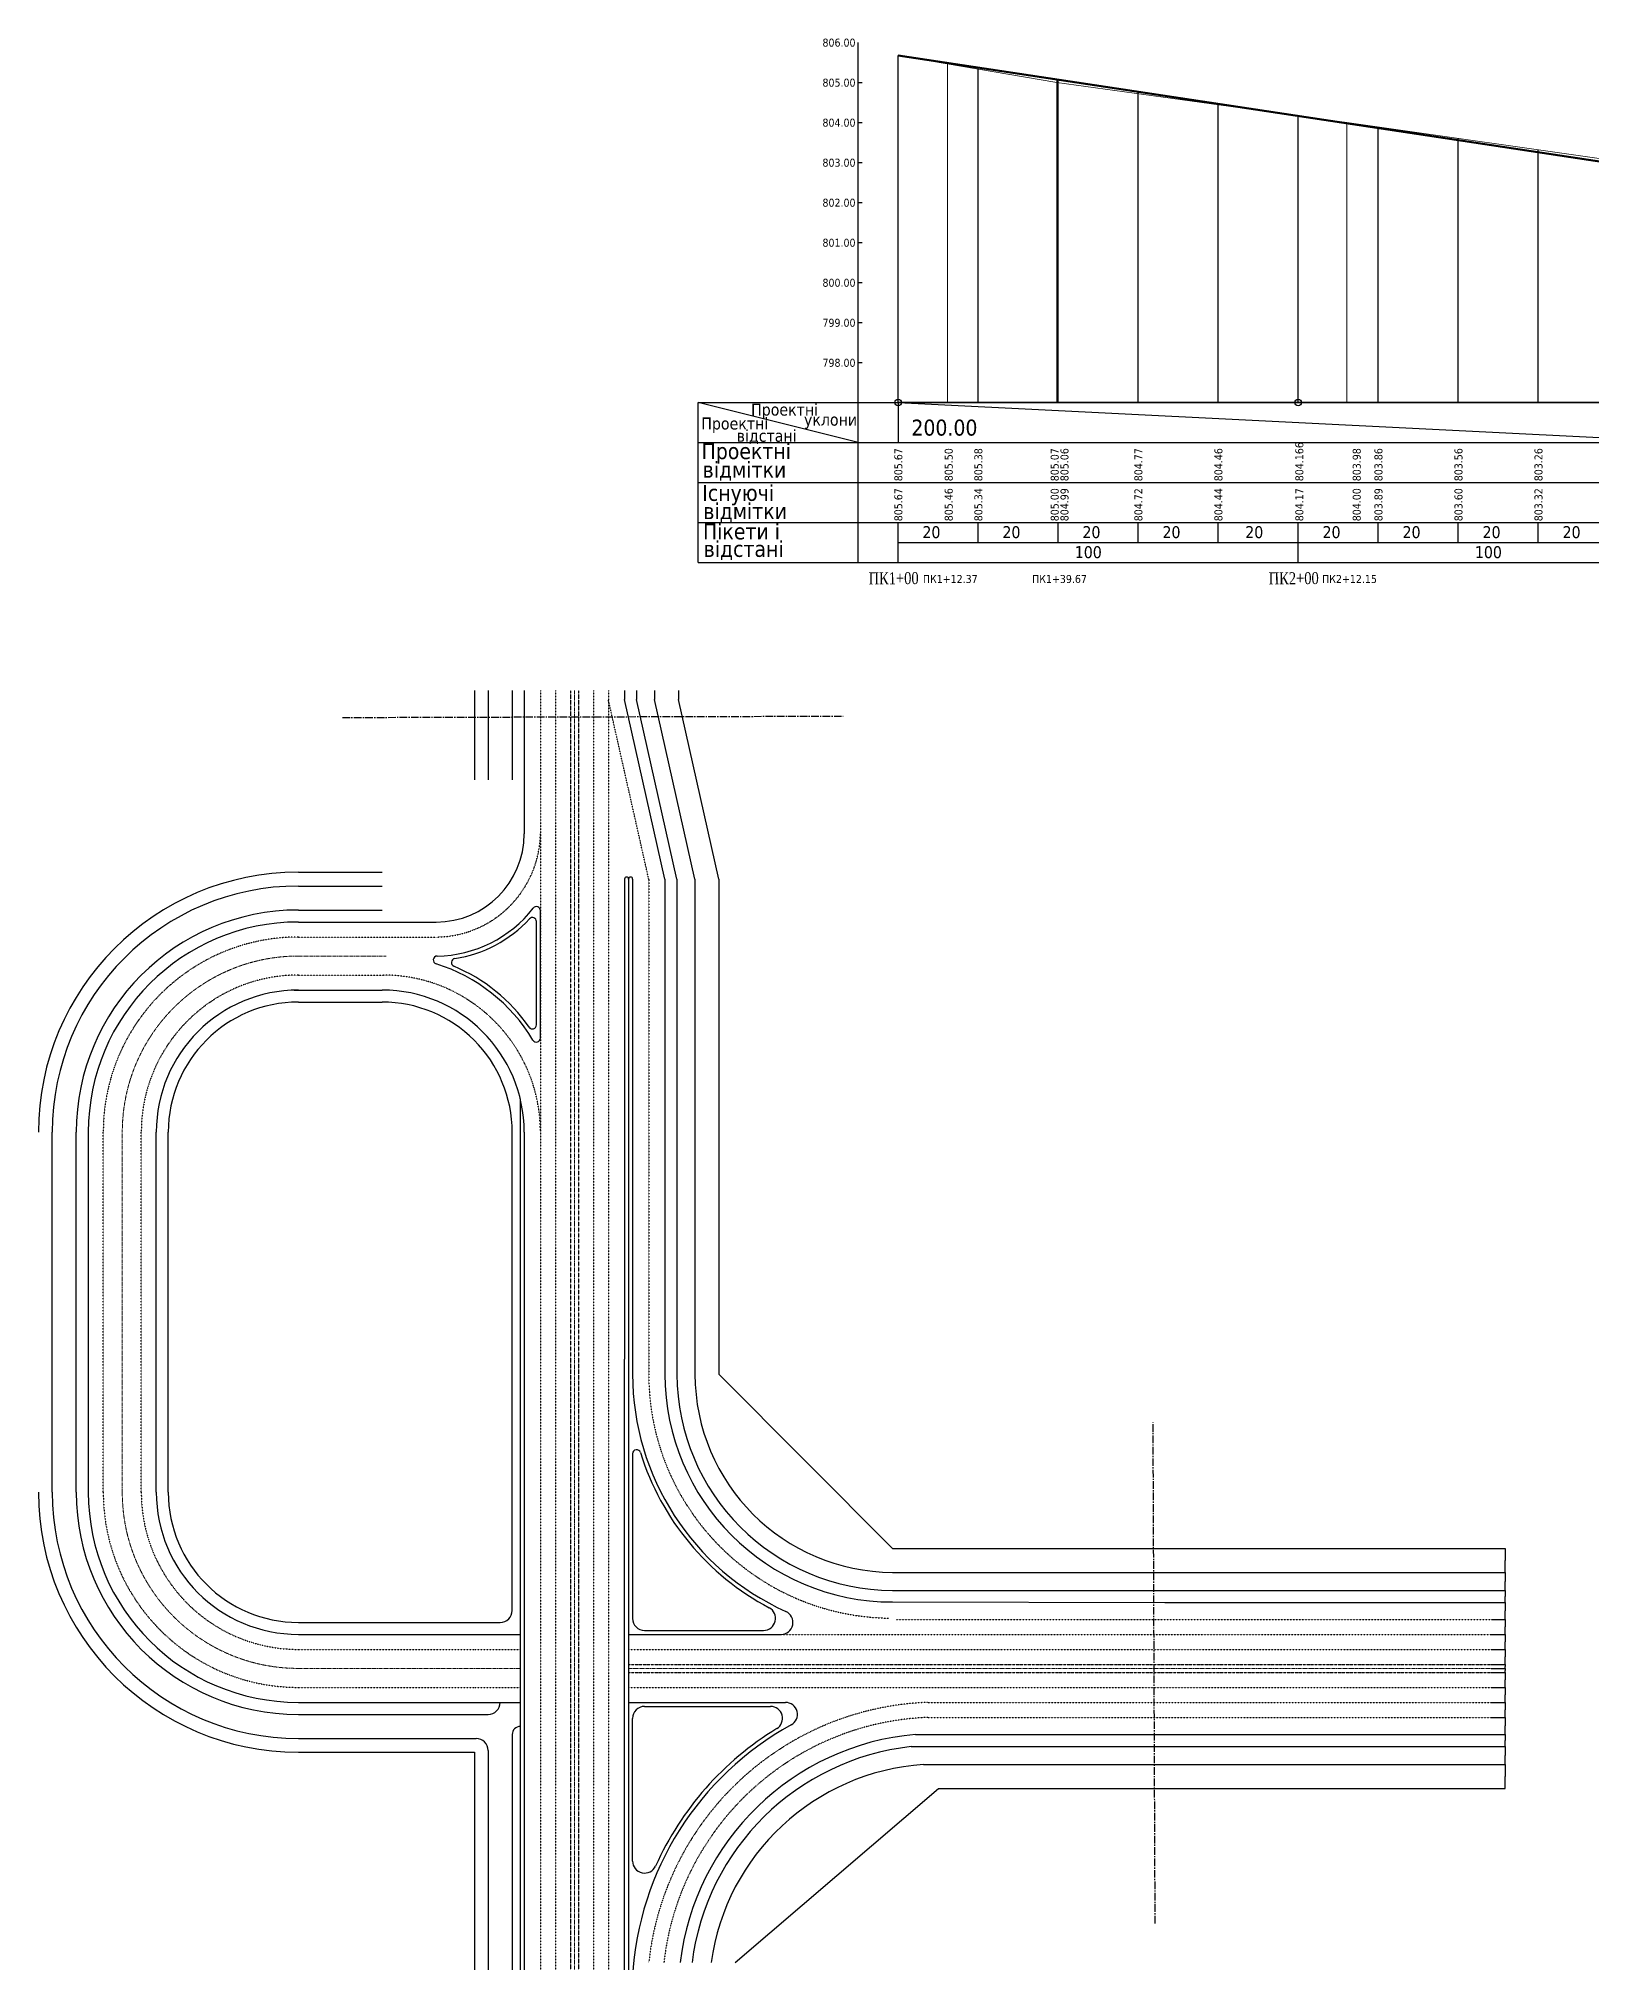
# Model space of a CAD drawing. Header units: millimetres. Extents: x -492806 to 8131902, y -181351 to 2373952.
# Drawn here: x 2627457 to 3015630, y 249010 to 729793 of the extents above; entities that cross this region are included whole.
import ezdxf

# ---------------------------------------------------------------- set-up
doc = ezdxf.new("R2010")
doc.units = ezdxf.units.MM
doc.header["$LTSCALE"] = 50
doc.linetypes.add('ACAD_ISO03W100', pattern=[30, 12, -18])
doc.linetypes.add('CENTER2', pattern=[28.575, 19.05, -3.175, 3.175, -3.175])
for name, color, linetype in [('1-3 2-х уровн развязка-C-ROAD-TEXT', 1, 'Continuous'), ('Абсолютные высоты', 50, 'Continuous'), ('край проїзжої частини і тротуарів', 150, 'Continuous'), ('Отмостка', 7, 'Continuous'), ('Полоси руху', 2, 'ACAD_ISO03W100')]:
    doc.layers.add(name, color=color, linetype=linetype)
for name, color, linetype, lineweight in [('Оси магистралей', 1, 'CENTER2', 9), ('проектні', 82, 'Continuous', 50), ('Червоні лінії', 1, 'Continuous', 30), ('існуючі', 170, 'Continuous', 15)]:
    doc.layers.add(name, color=color, linetype=linetype, lineweight=lineweight)
doc.styles.get("Standard").update_dxf_attribs({"font": 'tahoma.ttf'})
doc.styles.add('СПДС_BOLD', font='times.ttf', dxfattribs={"width": 0.8})
doc.dimstyles.get("Standard").update_dxf_attribs({"dimtxt": 0.18, "dimasz": 0.18, "dimexe": 0.18, "dimexo": 0.0625, "dimgap": 0.09, "dimtad": 0, "dimtih": 1, "dimtoh": 1, "dimdec": 4, "dimzin": 0, "dimdsep": 46, "dimtxsty": 'Standard', "dimcen": 0.09, "dimadec": 0, "dimazin": 0, "dimtfac": 1, "dimtdec": 4, "dimtofl": 0, "dimtmove": 0, "dimatfit": 3, "dimfxl": 1, "dimtolj": 1, "dimtzin": 0, "dimarcsym": 0})

# ---------------------------------------------------------------- blocks, each defined once
blk = doc.blocks.new('*D341')
at = {"layer": 'Defpoints', "color": 0, "transparency": 16777216}
for p in [(2990611, 352503), (2990611, 346503), (2994049, 346503)]:
    blk.add_point(p, dxfattribs=at)
at = {"layer": 'край проїзжої частини і тротуарів', "color": 0, "lineweight": -2, "transparency": 16777216}
for p, q in [((2990611, 352503), (2994049, 352503)), ((2994049, 352502), (2994049, 349503)), ((2990611, 346503), (2994049, 346503)), ((2994049, 346503), (2994049, 349502))]:
    blk.add_line(p, q, dxfattribs=at)
at = {"layer": 'край проїзжої частини і тротуарів', "color": 0, "transparency": 16777216}
for points in [[(2994049, 352502), (2994049, 352502), (2994049, 352503)], [(2994049, 346503), (2994049, 346503), (2994049, 346503)]]:
    blk.add_solid(points, dxfattribs=at)
at = {"layer": 'край проїзжої частини і тротуарів', "color": 0, "transparency": 16777216, "insert": (2994049, 349503), "char_height": 1, "attachment_point": 5}
blk.add_mtext('\\A1;6000.00', dxfattribs=at)
blk = doc.blocks.new('*D342')
at = {"layer": 'Defpoints', "color": 0, "transparency": 16777216}
for p in [(2990611, 346503), (2990611, 342003), (2994049, 342003)]:
    blk.add_point(p, dxfattribs=at)
at = {"layer": 'край проїзжої частини і тротуарів', "color": 0, "lineweight": -2, "transparency": 16777216}
for p, q in [((2990611, 346503), (2994049, 346503)), ((2994049, 346502), (2994049, 344253)), ((2990611, 342003), (2994049, 342003)), ((2994049, 342003), (2994049, 344252))]:
    blk.add_line(p, q, dxfattribs=at)
at = {"layer": 'край проїзжої частини і тротуарів', "color": 0, "transparency": 16777216}
for points in [[(2994049, 346502), (2994049, 346502), (2994049, 346503)], [(2994049, 342003), (2994049, 342003), (2994049, 342003)]]:
    blk.add_solid(points, dxfattribs=at)
at = {"layer": 'край проїзжої частини і тротуарів', "color": 0, "transparency": 16777216, "insert": (2994049, 344253), "char_height": 1, "attachment_point": 5}
blk.add_mtext('\\A1;4500.00', dxfattribs=at)
blk = doc.blocks.new('*D343')
at = {"layer": 'Defpoints', "color": 0, "transparency": 16777216}
for p in [(2990611, 342003), (2990611, 339003), (2994049, 339003)]:
    blk.add_point(p, dxfattribs=at)
at = {"layer": 'край проїзжої частини і тротуарів', "color": 0, "lineweight": -2, "transparency": 16777216}
for p, q in [((2990611, 342003), (2994049, 342003)), ((2994049, 342002), (2994049, 340503)), ((2990611, 339003), (2994049, 339003)), ((2994049, 339003), (2994049, 340502))]:
    blk.add_line(p, q, dxfattribs=at)
at = {"layer": 'край проїзжої частини і тротуарів', "color": 0, "transparency": 16777216}
for points in [[(2994049, 342002), (2994049, 342002), (2994049, 342003)], [(2994049, 339003), (2994049, 339003), (2994049, 339003)]]:
    blk.add_solid(points, dxfattribs=at)
at = {"layer": 'край проїзжої частини і тротуарів', "color": 0, "transparency": 16777216, "insert": (2994049, 340503), "char_height": 1, "attachment_point": 5}
blk.add_mtext('\\A1;3000.00', dxfattribs=at)
blk = doc.blocks.new('*D344')
at = {"layer": 'Defpoints', "color": 0, "transparency": 16777216}
for p in [(2990611, 339003), (2990611, 334753), (2994049, 334753)]:
    blk.add_point(p, dxfattribs=at)
at = {"layer": 'край проїзжої частини і тротуарів', "color": 0, "lineweight": -2, "transparency": 16777216}
for p, q in [((2990611, 339003), (2994049, 339003)), ((2994049, 339002), (2994049, 336878)), ((2994049, 334753), (2994049, 336877)), ((2990611, 334753), (2994049, 334753))]:
    blk.add_line(p, q, dxfattribs=at)
at = {"layer": 'край проїзжої частини і тротуарів', "color": 0, "transparency": 16777216}
for points in [[(2994049, 339002), (2994049, 339002), (2994049, 339003)], [(2994049, 334753), (2994049, 334753), (2994049, 334753)]]:
    blk.add_solid(points, dxfattribs=at)
at = {"layer": 'край проїзжої частини і тротуарів', "color": 0, "transparency": 16777216, "insert": (2994049, 336878), "char_height": 1, "attachment_point": 5}
blk.add_mtext('\\A1;4250.00', dxfattribs=at)
blk = doc.blocks.new('*D345')
at = {"layer": 'Defpoints', "color": 0, "transparency": 16777216}
for p in [(2990611, 334753), (2990611, 331003), (2994049, 331003)]:
    blk.add_point(p, dxfattribs=at)
at = {"layer": 'край проїзжої частини і тротуарів', "color": 0, "lineweight": -2, "transparency": 16777216}
for p, q in [((2990611, 334753), (2994049, 334753)), ((2994049, 334752), (2994049, 332878)), ((2994049, 331003), (2994049, 332877)), ((2990611, 331003), (2994049, 331003))]:
    blk.add_line(p, q, dxfattribs=at)
at = {"layer": 'край проїзжої частини і тротуарів', "color": 0, "transparency": 16777216}
for points in [[(2994049, 334752), (2994049, 334752), (2994049, 334753)], [(2994049, 331003), (2994049, 331003), (2994049, 331003)]]:
    blk.add_solid(points, dxfattribs=at)
at = {"layer": 'край проїзжої частини і тротуарів', "color": 0, "transparency": 16777216, "insert": (2994049, 332878), "char_height": 1, "attachment_point": 5}
blk.add_mtext('\\A1;3750.00', dxfattribs=at)
blk = doc.blocks.new('*D346')
at = {"layer": 'Defpoints', "color": 0, "transparency": 16777216}
for p in [(2990611, 331003), (2990611, 327253), (2994049, 327253)]:
    blk.add_point(p, dxfattribs=at)
at = {"layer": 'край проїзжої частини і тротуарів', "color": 0, "lineweight": -2, "transparency": 16777216}
for p, q in [((2990611, 331003), (2994049, 331003)), ((2990611, 327253), (2994049, 327253)), ((2994049, 331002), (2994049, 329128)), ((2994049, 327253), (2994049, 329127))]:
    blk.add_line(p, q, dxfattribs=at)
at = {"layer": 'край проїзжої частини і тротуарів', "color": 0, "transparency": 16777216}
for points in [[(2994049, 331002), (2994049, 331002), (2994049, 331003)], [(2994049, 327253), (2994049, 327253), (2994049, 327253)]]:
    blk.add_solid(points, dxfattribs=at)
at = {"layer": 'край проїзжої частини і тротуарів', "color": 0, "transparency": 16777216, "insert": (2994049, 329128), "char_height": 1, "attachment_point": 5}
blk.add_mtext('\\A1;3750.00', dxfattribs=at)
blk = doc.blocks.new('*D347')
at = {"layer": 'Defpoints', "color": 0, "transparency": 16777216}
for p in [(2990611, 327253), (2990611, 323503), (2994049, 323503)]:
    blk.add_point(p, dxfattribs=at)
at = {"layer": 'край проїзжої частини і тротуарів', "color": 0, "lineweight": -2, "transparency": 16777216}
for p, q in [((2990611, 327253), (2994049, 327253)), ((2994049, 327252), (2994049, 325378)), ((2990611, 323503), (2994049, 323503)), ((2994049, 323503), (2994049, 325377))]:
    blk.add_line(p, q, dxfattribs=at)
at = {"layer": 'край проїзжої частини і тротуарів', "color": 0, "transparency": 16777216}
for points in [[(2994049, 327252), (2994049, 327252), (2994049, 327253)], [(2994049, 323503), (2994049, 323503), (2994049, 323503)]]:
    blk.add_solid(points, dxfattribs=at)
at = {"layer": 'край проїзжої частини і тротуарів', "color": 0, "transparency": 16777216, "insert": (2994049, 325378), "char_height": 1, "attachment_point": 5}
blk.add_mtext('\\A1;3750.00', dxfattribs=at)
blk = doc.blocks.new('*D348')
at = {"layer": 'Defpoints', "color": 0, "transparency": 16777216}
for p in [(2990525, 322506), (2990611, 323503), (2994049, 322506)]:
    blk.add_point(p, dxfattribs=at)
at = {"layer": 'край проїзжої частини і тротуарів', "color": 0, "lineweight": -2, "transparency": 16777216}
for p, q in [((2990525, 322506), (2994049, 322506)), ((2990611, 323503), (2994049, 323503)), ((2994049, 323502), (2994049, 323005)), ((2994049, 322506), (2994049, 323004))]:
    blk.add_line(p, q, dxfattribs=at)
at = {"layer": 'край проїзжої частини і тротуарів', "color": 0, "transparency": 16777216}
for points in [[(2994049, 323502), (2994049, 323502), (2994049, 323503)], [(2994049, 322506), (2994049, 322506), (2994049, 322506)]]:
    blk.add_solid(points, dxfattribs=at)
at = {"layer": 'край проїзжої частини і тротуарів', "color": 0, "transparency": 16777216, "insert": (2994049, 323004), "char_height": 1, "attachment_point": 5}
blk.add_mtext('\\A1;996.4', dxfattribs=at)
blk = doc.blocks.new('*D349')
at = {"layer": 'Defpoints', "color": 0, "transparency": 16777216}
for p in [(2990525, 322506), (2990611, 321510), (2994049, 321510)]:
    blk.add_point(p, dxfattribs=at)
at = {"layer": 'край проїзжої частини і тротуарів', "color": 0, "lineweight": -2, "transparency": 16777216}
for p, q in [((2990525, 322506), (2994049, 322506)), ((2994049, 322506), (2994049, 322009)), ((2990611, 321510), (2994049, 321510)), ((2994049, 321510), (2994049, 322007))]:
    blk.add_line(p, q, dxfattribs=at)
at = {"layer": 'край проїзжої частини і тротуарів', "color": 0, "transparency": 16777216}
for points in [[(2994049, 322506), (2994049, 322506), (2994049, 322506)], [(2994049, 321510), (2994049, 321510), (2994049, 321510)]]:
    blk.add_solid(points, dxfattribs=at)
at = {"layer": 'край проїзжої частини і тротуарів', "color": 0, "transparency": 16777216, "insert": (2994049, 322008), "char_height": 1, "attachment_point": 5}
blk.add_mtext('\\A1;996.4', dxfattribs=at)
blk = doc.blocks.new('*D350')
at = {"layer": 'Defpoints', "color": 0, "transparency": 16777216}
for p in [(2990611, 321510), (2990611, 317760), (2994049, 317760)]:
    blk.add_point(p, dxfattribs=at)
at = {"layer": 'край проїзжої частини і тротуарів', "color": 0, "lineweight": -2, "transparency": 16777216}
for p, q in [((2990611, 321510), (2994049, 321510)), ((2990611, 317760), (2994049, 317760)), ((2994049, 321510), (2994049, 319635)), ((2994049, 317760), (2994049, 319634))]:
    blk.add_line(p, q, dxfattribs=at)
at = {"layer": 'край проїзжої частини і тротуарів', "color": 0, "transparency": 16777216}
for points in [[(2994049, 321510), (2994049, 321510), (2994049, 321510)], [(2994049, 317760), (2994049, 317760), (2994049, 317760)]]:
    blk.add_solid(points, dxfattribs=at)
at = {"layer": 'край проїзжої частини і тротуарів', "color": 0, "transparency": 16777216, "insert": (2994049, 319635), "char_height": 1, "attachment_point": 5}
blk.add_mtext('\\A1;3750.00', dxfattribs=at)
blk = doc.blocks.new('*D351')
at = {"layer": 'Defpoints', "color": 0, "transparency": 16777216}
for p in [(2990611, 317760), (2990611, 314010), (2994049, 314010)]:
    blk.add_point(p, dxfattribs=at)
at = {"layer": 'край проїзжої частини і тротуарів', "color": 0, "lineweight": -2, "transparency": 16777216}
for p, q in [((2990611, 317760), (2994049, 317760)), ((2994049, 317760), (2994049, 315885)), ((2990611, 314010), (2994049, 314010)), ((2994049, 314010), (2994049, 315884))]:
    blk.add_line(p, q, dxfattribs=at)
at = {"layer": 'край проїзжої частини і тротуарів', "color": 0, "transparency": 16777216}
for points in [[(2994049, 317760), (2994049, 317760), (2994049, 317760)], [(2994049, 314010), (2994049, 314010), (2994049, 314010)]]:
    blk.add_solid(points, dxfattribs=at)
at = {"layer": 'край проїзжої частини і тротуарів', "color": 0, "transparency": 16777216, "insert": (2994049, 315885), "char_height": 1, "attachment_point": 5}
blk.add_mtext('\\A1;3750.00', dxfattribs=at)
blk = doc.blocks.new('*D352')
at = {"layer": 'Defpoints', "color": 0, "transparency": 16777216}
for p in [(2990611, 314010), (2990611, 310260), (2994049, 310260)]:
    blk.add_point(p, dxfattribs=at)
at = {"layer": 'край проїзжої частини і тротуарів', "color": 0, "lineweight": -2, "transparency": 16777216}
for p, q in [((2990611, 314010), (2994049, 314010)), ((2994049, 314010), (2994049, 312135)), ((2990611, 310260), (2994049, 310260)), ((2994049, 310260), (2994049, 312134))]:
    blk.add_line(p, q, dxfattribs=at)
at = {"layer": 'край проїзжої частини і тротуарів', "color": 0, "transparency": 16777216}
for points in [[(2994049, 314010), (2994049, 314010), (2994049, 314010)], [(2994049, 310260), (2994049, 310260), (2994049, 310260)]]:
    blk.add_solid(points, dxfattribs=at)
at = {"layer": 'край проїзжої частини і тротуарів', "color": 0, "transparency": 16777216, "insert": (2994049, 312135), "char_height": 1, "attachment_point": 5}
blk.add_mtext('\\A1;3750.00', dxfattribs=at)
blk = doc.blocks.new('*D353')
at = {"layer": 'Defpoints', "color": 0, "transparency": 16777216}
for p in [(2990611, 310260), (2990611, 306010), (2994049, 306010)]:
    blk.add_point(p, dxfattribs=at)
at = {"layer": 'край проїзжої частини і тротуарів', "color": 0, "lineweight": -2, "transparency": 16777216}
for p, q in [((2990611, 310260), (2994049, 310260)), ((2994049, 310260), (2994049, 308135)), ((2994049, 306010), (2994049, 308134)), ((2990611, 306010), (2994049, 306010))]:
    blk.add_line(p, q, dxfattribs=at)
at = {"layer": 'край проїзжої частини і тротуарів', "color": 0, "transparency": 16777216}
for points in [[(2994049, 310260), (2994049, 310260), (2994049, 310260)], [(2994049, 306010), (2994049, 306010), (2994049, 306010)]]:
    blk.add_solid(points, dxfattribs=at)
at = {"layer": 'край проїзжої частини і тротуарів', "color": 0, "transparency": 16777216, "insert": (2994049, 308135), "char_height": 1, "attachment_point": 5}
blk.add_mtext('\\A1;4250.00', dxfattribs=at)
blk = doc.blocks.new('*D354')
at = {"layer": 'Defpoints', "color": 0, "transparency": 16777216}
for p in [(2990611, 306010), (2990611, 303010), (2994049, 303010)]:
    blk.add_point(p, dxfattribs=at)
at = {"layer": 'край проїзжої частини і тротуарів', "color": 0, "lineweight": -2, "transparency": 16777216}
for p, q in [((2990611, 306010), (2994049, 306010)), ((2990611, 303010), (2994049, 303010)), ((2994049, 306010), (2994049, 304510)), ((2994049, 303010), (2994049, 304509))]:
    blk.add_line(p, q, dxfattribs=at)
at = {"layer": 'край проїзжої частини і тротуарів', "color": 0, "transparency": 16777216}
for points in [[(2994049, 306010), (2994049, 306010), (2994049, 306010)], [(2994049, 303010), (2994049, 303010), (2994049, 303010)]]:
    blk.add_solid(points, dxfattribs=at)
at = {"layer": 'край проїзжої частини і тротуарів', "color": 0, "transparency": 16777216, "insert": (2994049, 304510), "char_height": 1, "attachment_point": 5}
blk.add_mtext('\\A1;3000.00', dxfattribs=at)
blk = doc.blocks.new('*D355')
at = {"layer": 'Defpoints', "color": 0, "transparency": 16777216}
for p in [(2990611, 303010), (2990611, 298510), (2994049, 298510)]:
    blk.add_point(p, dxfattribs=at)
at = {"layer": 'край проїзжої частини і тротуарів', "color": 0, "lineweight": -2, "transparency": 16777216}
for p, q in [((2990611, 303010), (2994049, 303010)), ((2994049, 303010), (2994049, 300760)), ((2990611, 298510), (2994049, 298510)), ((2994049, 298510), (2994049, 300759))]:
    blk.add_line(p, q, dxfattribs=at)
at = {"layer": 'край проїзжої частини і тротуарів', "color": 0, "transparency": 16777216}
for points in [[(2994049, 303010), (2994049, 303010), (2994049, 303010)], [(2994049, 298510), (2994049, 298510), (2994049, 298510)]]:
    blk.add_solid(points, dxfattribs=at)
at = {"layer": 'край проїзжої частини і тротуарів', "color": 0, "transparency": 16777216, "insert": (2994049, 300760), "char_height": 1, "attachment_point": 5}
blk.add_mtext('\\A1;4500.00', dxfattribs=at)
blk = doc.blocks.new('*D356')
at = {"layer": 'Defpoints', "color": 0, "transparency": 16777216}
for p in [(2990611, 298510), (2990611, 292510), (2994049, 292510)]:
    blk.add_point(p, dxfattribs=at)
at = {"layer": 'край проїзжої частини і тротуарів', "color": 0, "lineweight": -2, "transparency": 16777216}
for p, q in [((2990611, 298510), (2994049, 298510)), ((2994049, 298510), (2994049, 295510)), ((2994049, 292510), (2994049, 295509)), ((2990611, 292510), (2994049, 292510))]:
    blk.add_line(p, q, dxfattribs=at)
at = {"layer": 'край проїзжої частини і тротуарів', "color": 0, "transparency": 16777216}
for points in [[(2994049, 298510), (2994049, 298510), (2994049, 298510)], [(2994049, 292510), (2994049, 292510), (2994049, 292510)]]:
    blk.add_solid(points, dxfattribs=at)
at = {"layer": 'край проїзжої частини і тротуарів', "color": 0, "transparency": 16777216, "insert": (2994049, 295510), "char_height": 1, "attachment_point": 5}
blk.add_mtext('\\A1;6000.00', dxfattribs=at)

msp = doc.modelspace()

# ---------------------------------------------------------------- linework, layer by layer
for p, q in [((2832310.295, 598817.528), (2832310.295, 728817.528)), ((2842310.295, 638817.528), (2842310.295, 725546.423)), ((2862310.295, 638817.528), (2862310.295, 722527.012)), ((2862310.295, 638817.528), (2862310.295, 722527.012)), ((2832310.295, 718817.528), (2833310.295, 718817.528)), ((2882310.295, 638817.528), (2882310.295, 719507.6)), ((2902310.295, 638817.528), (2902310.295, 716488.188)), ((2922310.295, 638817.528), (2922310.295, 713468.776)), ((2832310.295, 708817.528), (2833310.295, 708817.528)), ((2942310.295, 638817.528), (2942310.295, 710494.151)), ((2942310.295, 638817.528), (2942310.295, 710494.151)), ((2962310.295, 638817.528), (2962310.295, 707697.533)), ((2962310.295, 638817.528), (2962310.295, 707697.533)), ((2982310.295, 638817.528), (2982310.295, 704843.293)), ((3002310.295, 638817.528), (3002310.295, 701989.053)), ((3002310.295, 638817.528), (3002310.295, 701989.053)), ((2832310.295, 698817.528), (2833310.295, 698817.528)), ((2832310.295, 688817.528), (2833310.295, 688817.528)), ((2832310.295, 678817.528), (2833310.295, 678817.528)), ((2832310.295, 668817.528), (2833310.295, 668817.528)), ((2832310.295, 658817.528), (2833310.295, 658817.528)), ((2832310.295, 648817.528), (2833310.295, 648817.528)), ((2792310.295, 638817.528), (3402310.295, 638817.528)), ((2792310.295, 598817.528), (2792310.295, 638817.528)), ((2832310.295, 628817.528), (2792310.295, 638817.528)), ((3442310.295, 638817.528), (2842310.295, 638817.528)), ((2842310.295, 638817.528), (3042310.295, 628817.528)), ((2792310.295, 628817.528), (3442310.295, 628817.528)), ((2792310.295, 618817.528), (3442310.295, 618817.528)), ((2792310.295, 608817.528), (3442310.295, 608817.528)), ((2842310.295, 598817.528), (2842310.295, 608817.528)), ((2862310.295, 603817.528), (2862310.295, 608817.528)), ((2882310.295, 603817.528), (2882310.295, 608817.528)), ((2902310.295, 603817.528), (2902310.295, 608817.528)), ((2922310.295, 603817.528), (2922310.295, 608817.528)), ((2922310.295, 603817.528), (2922310.295, 608817.528)), ((2942310.295, 598817.528), (2942310.295, 608817.528)), ((2962310.295, 603817.528), (2962310.295, 608817.528)), ((2982310.295, 603817.528), (2982310.295, 608817.528)), ((3002310.295, 603817.528), (3002310.295, 608817.528)), ((2842310.295, 603817.528), (3442310.295, 603817.528)), ((2792310.295, 598817.528), (3442310.295, 598817.528))]:
    msp.add_line(p, q)
at = {"layer": '1-3 2-х уровн развязка-C-ROAD-TEXT', "color": 1, "linetype": 'Continuous', "lineweight": -3}
msp.add_line((2842310.295, 638817.528), (2842310.295, 628817.528), dxfattribs=at)
at = {"layer": 'Абсолютные высоты'}
for centre in [(2842310.295, 638817.528), (2942310.295, 638817.528)]:
    msp.add_circle(centre, 828.566, dxfattribs=at)
at = {"layer": 'край проїзжої частини і тротуарів'}
for p, q in [((2739857.427, 566843.769), (2739857.258, 544506.194)), ((2745857.427, 566843.769), (2745857.288, 544506.194)), ((2748857.427, 566843.769), (2748857.427, 531008.367)), ((2773957.427, 566843.769), (2773957.427, 564601.941)), ((2784048.027, 519754.83), (2773957.427, 564601.941)), ((2776957.427, 566843.769), (2776957.427, 564601.941)), ((2787048.027, 519754.83), (2776957.427, 564601.941)), ((2781457.427, 566843.769), (2781457.427, 564601.941)), ((2791548.027, 519754.83), (2781457.427, 564601.941)), ((2773957.427, 519754.83), (2773957.427, 399754.83)), ((2774957.427, 519754.83), (2774957.427, 126671.087)), ((2775957.427, 519754.83), (2775957.427, 396002.56)), ((2775957.427, 519754.83), (2775957.427, 396002.56)), ((2784048.027, 519754.83), (2784048.027, 396002.56)), ((2787048.027, 519754.83), (2787048.027, 396002.56)), ((2791548.027, 519754.83), (2791548.027, 396002.56)), ((2692407.427, 518006.26), (2713357.427, 518006.26)), ((2692407.427, 512006.23), (2713357.427, 512006.23)), ((2752907.427, 480009.976), (2752907.427, 511856.222)), ((2692407.427, 509002.56), (2726861.135, 509008.367)), ((2751907.427, 483288.612), (2751907.427, 509132.666)), ((2691397.381, 492006.298), (2713357.427, 492006.298)), ((2692407.427, 489009.829), (2713357.427, 489009.829)), ((2747873.099, 464808.007), (2747873.099, 332002.56)), ((2630907.327, 366506.194), (2630907.327, 456506.194)), ((2636907.392, 366506.194), (2636907.392, 456506.194)), ((2639907.427, 456506.298), (2639907.427, 366506.194)), ((2656907.427, 366506.194), (2656907.427, 456506.194)), ((2659903.793, 366506.194), (2659903.793, 456506.194)), ((2745857.427, 337002.56), (2745857.427, 456506.292)), ((2748857.427, 456506.298), (2748857.427, 60392.089)), ((2773957.427, 127671.087), (2773957.427, 399754.83)), ((2775957.427, 376148.011), (2775957.427, 335002.56)), ((2840948.027, 339101.13), (2909018.441, 339003.806)), ((2692407.427, 334002.56), (2742857.427, 334002.56)), ((2747873.099, 332002.56), (2747857.427, 60388.984)), ((2778957.427, 332002.56), (2808698.996, 332002.56)), ((2692407.427, 331006.194), (2736407.427, 331002.56)), ((2736407.427, 331002.56), (2747873.042, 331002.56)), ((2742857.427, 331006.23), (2742857.427, 331002.56)), ((2774957.427, 331002.56), (2813028.947, 331002.56)), ((2692407.427, 314009.829), (2736407.427, 314009.829)), ((2736407.427, 314009.829), (2747872.061, 314009.829)), ((2774957.427, 314009.829), (2814139.379, 314009.829)), ((2778957.427, 313009.829), (2810417.689, 313009.829)), ((2692407.427, 311006.159), (2739857.427, 311006.159)), ((2775957.427, 274357.956), (2775957.427, 310009.829)), ((2692407.427, 305006.129), (2736857.427, 305006.129)), ((2745857.427, 306006.159), (2745857.427, -30068.973)), ((2739857.427, 302006.129), (2739857.427, -30068.973))]:
    msp.add_line(p, q, dxfattribs=at)
at = {"layer": 'край проїзжої частини і тротуарів', "ltscale": 0.05}
for p, q in [((2840948.027, 346502.56), (2990610.537, 346502.56)), ((2840948.027, 341998.547), (2990610.537, 342002.56)), ((2909018.441, 339003.806), (2990610.537, 339002.56)), ((2845543.932, 302954.724), (2990610.537, 303009.829)), ((2846675.347, 306009.829), (2990610.537, 306009.829)), ((2848689.388, 298454.681), (2990610.537, 298509.829))]:
    msp.add_line(p, q, dxfattribs=at)
at = {"layer": 'край проїзжої частини і тротуарів'}
for centre, radius, start, end in [((2726857.427, 531008.367), 22000, 270.00965724, 360), ((2774457.427, 519754.83), 500, 0, 180), ((2775457.427, 519754.83), 500, 0, 180), ((2692407.427, 456506.194), 61500.066, 90, 180), ((2692407.427, 456506.194), 55500.036, 90, 180), ((2726642.181, 531527.833), 31020.383, 270.88016734, 322.09554928), ((2726642.181, 531527.833), 32020.383, 278.71947479, 317.29510097), ((2750907.427, 509132.666), 1000, 0, 137.29510097), ((2751907.427, 511856.222), 1000, 0, 142.09554928), ((2692407.427, 456506.194), 52500, 90, 179.99988735), ((2727134.052, 499511.228), 1000, 90.88016734, 252.70549902), ((2714006.182, 457348.236), 43159.471, 30.8758551, 72.70549902), ((2731647.965, 498889.085), 1000, 98.71947479, 247.28989224), ((2714599.372, 458153.299), 43159.471, 34.69405136, 67.28989224), ((2692407.427, 456506.194), 35500, 90, 180), ((2713357.427, 456506.298), 35500, 0, 90), ((2692407.427, 456506.194), 32503.634, 90, 180), ((2713357.427, 456506.298), 32503.531, 359.99999034, 90), ((2750907.427, 483288.612), 1000, 214.69405136, 0), ((2751907.427, 480009.976), 1000, 210.8758551, 0), ((2840957.427, 396002.56), 65000, 180, 245.75037139), ((2840948.027, 396002.56), 56900, 180, 270), ((2841126.048, 396076.299), 54078.071, 180.07812633, 269.81138606), ((2841119.156, 396073.444), 49571.179, 180.08192944, 269.80220451), ((2776957.427, 376148.011), 1000, 17.23770011, 180), ((2840948.027, 396002.56), 66000, 197.23770011, 242.13581691), ((2692407.427, 366506.194), 61500.066, 180, 270), ((2692407.427, 366506.194), 55500.036, 180, 270), ((2692407.427, 366506.194), 52500, 180, 270), ((2692407.427, 366506.194), 35500, 180, 270), ((2692407.427, 366506.194), 32503.634, 180, 270), ((2742857.427, 337002.56), 3000, 270, 0), ((2808698.996, 335002.56), 3000, 270, 62.13581691), ((2813028.947, 334002.56), 3000, 270, 65.75037139), ((2778957.427, 335002.56), 3000, 180, 270), ((2739857.427, 314006.159), 3000, 270, 0), ((2778957.427, 310009.829), 3000, 90, 180), ((2810417.689, 310009.829), 3000, 301.40761806, 90), ((2814139.379, 311009.829), 3000, 298.74352635, 90), ((2747857.427, 306006.159), 2000, 89.55102396, 180), ((2852394.156, 241261.893), 76550, 118.74352635, 176.88269553), ((2736857.427, 302006.129), 3000, 0, 90), ((2852394.156, 241261.893), 77550, 121.40761806, 155.7401229), ((2852394.156, 241261.893), 65000, 95.04750439, 173.15412214), ((2852394.156, 241261.893), 62071.982, 96.33603039, 172.82953533), ((2852394.156, 241261.893), 57312.654, 93.70626091, 172.23055622), ((2778957.427, 274357.956), 3000, 180, 335.7401229)]:
    msp.add_arc(centre, radius, start, end, dxfattribs=at)
at = {"layer": 'Оси магистралей'}
for p, q in [((2761407.427, 566843.769), (2761407.427, -30068.973)), ((2692407.427, 500506.194), (2714367.473, 500506.194)), ((2648407.427, 366506.194), (2648407.427, 456506.194)), ((2692407.427, 322506.194), (2747872.551, 322506.194)), ((2774957.427, 322506.194), (2990525.358, 322506.194))]:
    msp.add_line(p, q, dxfattribs=at)
for centre, start, end in [((2692407.427, 456506.194), 90, 180), ((2692407.427, 366506.194), 180, 270)]:
    msp.add_arc(centre, 44000, start, end, dxfattribs=at)
at = {"layer": 'Отмостка', "linetype": 'CENTER2', "ltscale": 2, "flags": 128}
for points in [[(2703426.91, 560127.07), (2828584.758, 560468.59)], [(2906566.991, 258787.694), (2906055.924, 383944.965)]]:
    msp.add_lwpolyline(points, dxfattribs=at)
at = {"layer": 'Полоси руху', "ltscale": 0.05}
for p, q in [((2752907.427, 566843.769), (2752907.427, -30068.973)), ((2756657.427, 566843.769), (2756657.427, -30068.973)), ((2766157.427, 566843.769), (2766157.427, -30068.973)), ((2769907.427, 566843.769), (2769907.427, 99333.301)), ((2779998.027, 519672.271), (2769907.427, 564519.382)), ((2779998.027, 519672.271), (2779998.027, 396002.56)), ((2692407.427, 505252.56), (2726861.767, 505258.367)), ((2692407.427, 495759.829), (2713657.427, 495756.194)), ((2643657.427, 366506.194), (2643657.427, 456506.194)), ((2653157.427, 366506.194), (2653157.427, 456506.194)), ((2841948.027, 334752.56), (2990610.537, 334752.56)), ((2692407.427, 327252.56), (2736407.427, 327252.56)), ((2736407.427, 327252.56), (2747872.825, 327252.56)), ((2774957.427, 327252.56), (2990610.537, 327252.56)), ((2813028.947, 331002.56), (2990610.537, 331002.56)), ((2692407.427, 317759.829), (2736407.427, 317759.829)), ((2736407.427, 317759.829), (2747872.277, 317759.829)), ((2774957.427, 317759.829), (2990610.537, 317759.829)), ((2849641.377, 314009.829), (2990610.537, 314009.829)), ((2849713.24, 310259.829), (2990610.537, 310259.829))]:
    msp.add_line(p, q, dxfattribs=at)
at = {"layer": 'Полоси руху', "ltscale": 0.001}
for p, q in [((2760407.427, 566843.769), (2760407.427, -30068.973)), ((2762407.427, 566843.769), (2762407.427, -30068.973)), ((2774957.427, 323502.56), (2990610.537, 323502.56)), ((2774957.427, 321509.829), (2990610.537, 321509.829))]:
    msp.add_line(p, q, dxfattribs=at)
at = {"layer": 'Полоси руху', "ltscale": 0.05}
for centre, radius, start, end in [((2726642.181, 531527.833), 26270.383, 270.47892513, 358.86696998), ((2692407.427, 456506.194), 48750, 90, 180), ((2692407.427, 456506.194), 39250, 90, 180), ((2713657.427, 456506.194), 39250, 0, 90), ((2840948.027, 396002.56), 60950, 180, 269.05991222), ((2692407.427, 366506.194), 48750, 180, 270), ((2692407.427, 366506.194), 39250, 180, 270), ((2852394.156, 241261.893), 72800, 92.16703577, 173.89057164), ((2852394.156, 241261.893), 69050, 92.22510918, 173.55740914)]:
    msp.add_arc(centre, radius, start, end, dxfattribs=at)
at = {"layer": 'проектні'}
msp.add_line((2842310.295, 725546.423), (3042310.295, 695352.305), dxfattribs=at)
at = {"layer": 'Червоні лінії'}
for p, q in [((2736407.427, 566843.769), (2736407.224, 544506.194)), ((2787457.427, 566843.769), (2787457.427, 564601.941)), ((2797548.027, 519754.83), (2787457.427, 564601.941)), ((2692407.427, 521456.294), (2713357.427, 521456.294)), ((2797548.027, 519754.83), (2797548.027, 396002.56)), ((2840948.027, 352502.56), (2797548.027, 396002.56)), ((2692407.427, 301556.129), (2736407.427, 301556.129)), ((2736407.427, 301556.129), (2736407.427, -30068.973)), ((2801607.627, 249009.829), (2852394.156, 292509.829))]:
    msp.add_line(p, q, dxfattribs=at)
at = {"layer": 'Червоні лінії', "ltscale": 0.05}
for p, q in [((2840948.027, 352502.56), (2990610.537, 352502.56)), ((2852394.156, 292509.829), (2990610.537, 292509.829))]:
    msp.add_line(p, q, dxfattribs=at)
at = {"layer": 'Червоні лінії'}
for centre, radius, start, end in [((2692407.427, 456506.194), 64950.1, 90, 180), ((2692407.427, 366506.194), 64950.066, 180, 270)]:
    msp.add_arc(centre, radius, start, end, dxfattribs=at)
at = {"layer": 'існуючі'}
for p, q in [((2842310.295, 725546.423), (2881982.973, 718817.528)), ((2854682.939, 638817.528), (2854682.939, 723678.518)), ((2881982.973, 638817.528), (2881982.973, 719557.016)), ((2954462.354, 708817.528), (2881982.973, 718817.528)), ((2954462.354, 638817.528), (2954462.354, 708817.528)), ((3024533.546, 698817.528), (2954462.354, 708817.528))]:
    msp.add_line(p, q, dxfattribs=at)

# ---------------------------------------------------------------- texts
for s, height, p in [('806.00', 2000, (2823414.995, 727756.841)), ('805.00', 2000, (2823414.995, 717756.841)), ('804.00', 2000, (2823414.995, 707756.841)), ('803.00', 2000, (2823414.995, 697756.841)), ('802.00', 2000, (2823414.995, 687756.841)), ('801.00', 2000, (2823414.995, 677756.841)), ('800.00', 2000, (2823414.995, 667756.841)), ('799.00', 2000, (2823414.995, 657756.841)), ('798.00', 2000, (2823414.995, 647756.841)), ('Проектні', 3000, (2793117.238, 632085.969)), ('Проектні', 3000, (2805565.987, 635556.9)), ('уклони', 3000, (2818787.417, 633051.253)), ('відстані', 3000, (2801960.142, 629016.662)), ('200.00', 4000, (2845636.646, 630558.688)), ('Проектні', 4000, (2793203.09, 624682.543)), ('відмітки', 4000, (2793460.65, 620053.5)), ('Існуючі', 4000, (2793374.798, 614248.926)), ('відмітки', 4000, (2793632.358, 609681.016)), ('Пікети і', 4000, (2793546.504, 604623.357)), ('20', 3000, (2848390.753, 604933.917)), ('20', 3000, (2868390.753, 604933.917)), ('20', 3000, (2888390.753, 604933.917)), ('20', 3000, (2908390.753, 604933.917)), ('20', 3000, (2929077.866, 604933.917)), ('20', 3000, (2948390.753, 604933.917)), ('20', 3000, (2968390.753, 604933.917)), ('20', 3000, (2988390.753, 604933.917)), ('20', 3000, (3008390.753, 604933.917)), ('відстані', 4000, (2793718.21, 600251.484)), ('100', 3000, (2886473.46, 599933.917)), ('100', 3000, (2986473.46, 599933.917)), ('ПК1+12.37', 2000, (2848518.283, 593731.464)), ('ПК1+39.67', 2000, (2875818.316, 593731.464)), ('ПК2+12.15', 2000, (2948297.698, 593731.464))]:
    msp.add_text(s, height=height).set_placement(p)
for s, p in [('805.67', (2843370.981, 619162.141)), ('805.50', (2855959.003, 619162.141)), ('805.38', (2863370.981, 619162.141)), ('805.07', (2882450.169, 619162.141)), ('805.06', (2884898.791, 619162.141)), ('804.77', (2903370.981, 619162.141)), ('804.46', (2923370.981, 619162.141)), ('804.166', (2943597.097, 619162.141)), ('803.98', (2957935.452, 619162.141)), ('803.86', (2963370.981, 619162.141)), ('803.56', (2983370.981, 619162.141)), ('803.26', (3003370.981, 619162.141)), ('805.67', (2843370.981, 609162.141)), ('805.46', (2855959.003, 609162.141)), ('805.34', (2863370.981, 609162.141)), ('805.00', (2882450.169, 609162.141)), ('804.99', (2884898.791, 609162.141)), ('804.72', (2903370.981, 609162.141)), ('804.44', (2923370.981, 609162.141)), ('804.17', (2943597.097, 609162.141)), ('804.00', (2957935.452, 609162.141)), ('803.89', (2963370.981, 609162.141)), ('803.60', (2983370.981, 609162.141)), ('803.32', (3003370.981, 609162.141))]:
    msp.add_text(s, height=2000, rotation=90).set_placement(p)
at = {"layer": '1-3 2-х уровн развязка-C-ROAD-TEXT', "color": 1, "linetype": 'Continuous', "lineweight": -3, "char_height": 3000, "attachment_point": 5, "rotation": 0.43006653, "style": 'СПДС_BOLD'}
for s, insert in [('ПК1+00', (2841195.87, 594897.974)), ('ПК2+00', (2941195.87, 594897.974))]:
    msp.add_mtext(s, dxfattribs=dict(at, insert=insert))

# ---------------------------------------------------------------- dimensions: what is measured, and where the dimension line sits
at = {"layer": 'край проїзжої частини і тротуарів'}
for base, p1, p2, override, picture, middle in [((2994049.31, 346502.56), (2990610.537, 352502.56), (2990610.537, 346502.56), {"dimtxt": 1, "dimgap": 0.1, "dimdec": 2}, '*D341', (2994049.31, 349502.56)), ((2994049.31, 342002.56), (2990610.537, 346502.56), (2990610.537, 342002.56), {"dimtxt": 1, "dimgap": 0.1, "dimdec": 2, "dimtmove": 1}, '*D342', (2994049.31, 344252.56)), ((2994049.31, 339002.56), (2990610.537, 342002.56), (2990610.537, 339002.56), {"dimtxt": 1, "dimgap": 0.1, "dimdec": 2, "dimtmove": 1}, '*D343', (2994049.31, 340502.56)), ((2994049.31, 334752.56), (2990610.537, 339002.56), (2990610.537, 334752.56), {"dimtxt": 1, "dimgap": 0.1, "dimdec": 2, "dimtmove": 1}, '*D344', (2994049.31, 336877.56)), ((2994049.31, 331002.56), (2990610.537, 334752.56), (2990610.537, 331002.56), {"dimtxt": 1, "dimgap": 0.1, "dimdec": 2, "dimtmove": 1}, '*D345', (2994049.31, 332877.56)), ((2994049.31, 327252.56), (2990610.537, 331002.56), (2990610.537, 327252.56), {"dimtxt": 1, "dimgap": 0.1, "dimdec": 2, "dimtmove": 1}, '*D346', (2994049.31, 329127.56)), ((2994049.31, 323502.56), (2990610.537, 327252.56), (2990610.537, 323502.56), {"dimtxt": 1, "dimgap": 0.1, "dimdec": 2, "dimtmove": 1}, '*D347', (2994049.31, 325377.56)), ((2994049.31, 322506.194), (2990610.537, 323502.56), (2990525.358, 322506.194), {"dimtxt": 1, "dimgap": 0.1, "dimdec": 1, "dimtmove": 1}, '*D348', (2994049.31, 323004.377)), ((2994049.31, 321509.829), (2990525.358, 322506.194), (2990610.537, 321509.829), {"dimtxt": 1, "dimgap": 0.1, "dimdec": 1, "dimtmove": 1}, '*D349', (2994049.31, 322008.012)), ((2994049.31, 317759.829), (2990610.537, 321509.829), (2990610.537, 317759.829), {"dimtxt": 1, "dimgap": 0.1, "dimdec": 2, "dimtmove": 1}, '*D350', (2994049.31, 319634.829)), ((2994049.31, 314009.829), (2990610.537, 317759.829), (2990610.537, 314009.829), {"dimtxt": 1, "dimgap": 0.1, "dimdec": 2, "dimtmove": 1}, '*D351', (2994049.31, 315884.829)), ((2994049.31, 310259.829), (2990610.537, 314009.829), (2990610.537, 310259.829), {"dimtxt": 1, "dimgap": 0.1, "dimdec": 2, "dimtmove": 1}, '*D352', (2994049.31, 312134.829)), ((2994049.31, 306009.829), (2990610.537, 310259.829), (2990610.537, 306009.829), {"dimtxt": 1, "dimgap": 0.1, "dimdec": 2, "dimtmove": 1}, '*D353', (2994049.31, 308134.829)), ((2994049.31, 303009.829), (2990610.537, 306009.829), (2990610.537, 303009.829), {"dimtxt": 1, "dimgap": 0.1, "dimdec": 2, "dimtmove": 1}, '*D354', (2994049.31, 304509.829)), ((2994049.31, 298509.829), (2990610.537, 303009.829), (2990610.537, 298509.829), {"dimtxt": 1, "dimgap": 0.1, "dimdec": 2, "dimtmove": 1}, '*D355', (2994049.31, 300759.829)), ((2994049.31, 292509.829), (2990610.537, 298509.829), (2990610.537, 292509.829), {"dimtxt": 1, "dimgap": 0.1, "dimdec": 2, "dimtmove": 1}, '*D356', (2994049.31, 295509.829))]:
    dim = msp.add_linear_dim(base=base, p1=p1, p2=p2, angle=90, dimstyle='Standard', override=override, dxfattribs=at)
    dim.commit()
    dim.dimension.update_dxf_attribs({"geometry": picture, "text_midpoint": middle})

doc.saveas('drawing.dxf')
